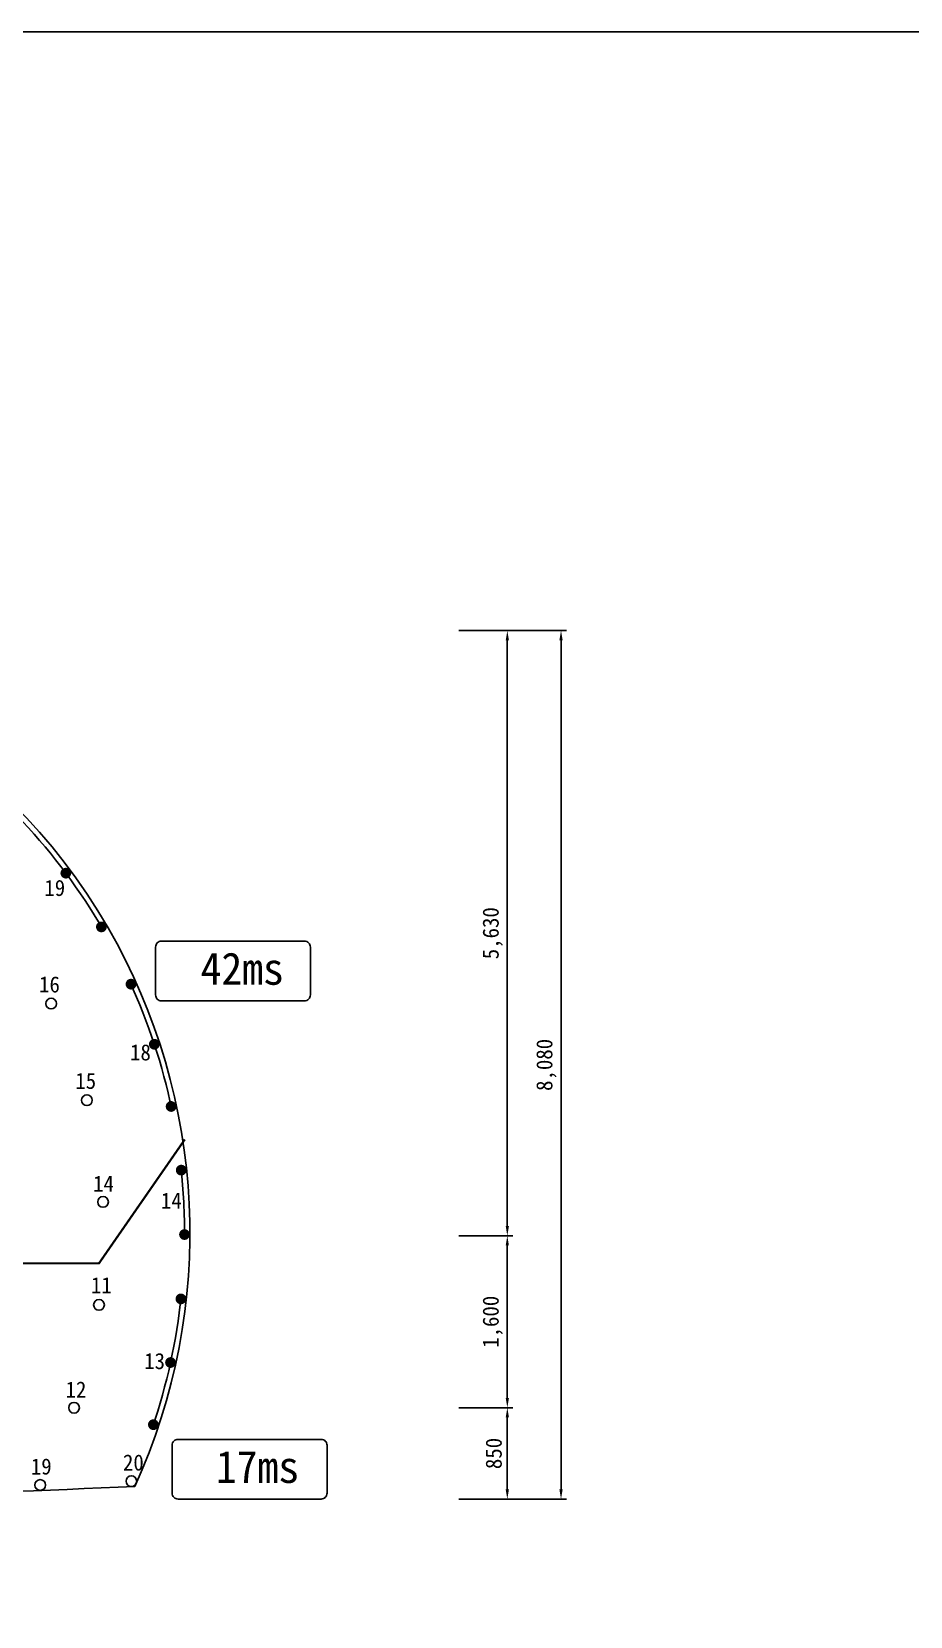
# Model space of a CAD drawing. Header units: millimetres. Extents: x -114429 to 52969, y -22900 to 28700.
# Drawn here: x 17927 to 26107, y -11842 to 2900 of the extents above; entities that cross this region are included whole.
import ezdxf
from ezdxf.enums import TextEntityAlignment as Align

# ---------------------------------------------------------------- set-up
doc = ezdxf.new("R2010")
doc.units = ezdxf.units.MM
doc.header["$LTSCALE"] = 500
doc.header["$PDMODE"] = 1
doc.linetypes.add('A-DASHD01', pattern=[0.75, 0.5, -0.25])
for name, color, linetype in [('CS-BLST', 4, 'Continuous'), ('CS-BLST-HIDL', 2, 'A-DASHD01'), ('CS-BLST-LIN3', 2, 'Continuous'), ('CS-BLST-TEX1', 6, 'Continuous'), ('CS-BLST-TEX2', 3, 'Continuous'), ('CS-DIMS', 1, 'Continuous'), ('CS-EXCV', 3, 'E-DIGLN01'), ('CS-TABL', 3, 'Continuous'), ('CX-PAPR', 2, 'Continuous')]:
    doc.layers.add(name, color=color, linetype=linetype)
doc.styles.add('굴림체', font='')
doc.styles.get('굴림체').set_extended_font_data('GulimChe')
doc.linetypes.add('E-DIGLN01', pattern='A,0.9,-0.2,[19,kscals.shx,S=0.1,R=180,X=0,Y=0],0.9', length=2)
doc.dimstyles.new('DIM01-50', dxfattribs={"dimscale": 50, "dimtxt": 3, "dimasz": 1.8, "dimexe": 1, "dimexo": 1, "dimgap": 1, "dimtad": 1, "dimdec": 0, "dimzin": 9, "dimdsep": 46, "dimlunit": 6, "dimtxsty": '굴림체', "dimcen": 2.5, "dimclrt": 3, "dimadec": 4, "dimazin": 0, "dimtfac": 1, "dimtdec": 0, "dimtmove": 2, "dimatfit": 3, "dimfxl": 1, "dimtolj": 1, "dimtzin": 0, "dimarcsym": 0})

# ---------------------------------------------------------------- blocks, each defined once
blk = doc.blocks.new('*D321')
at = {"layer": 'CS-DIMS', "color": 0, "lineweight": -2, "transparency": 16777216}
for p, q in [((21905, -9902), (22405, -9902)), ((22355, -10662), (22355, -9992)), ((21905, -10752), (22405, -10752))]:
    blk.add_line(p, q, dxfattribs=at)
at = {"layer": 'CS-DIMS', "color": 0, "transparency": 16777216}
for points in [[(22340, -9992), (22370, -9992), (22355, -9902)], [(22340, -10662), (22370, -10662), (22355, -10752)]]:
    blk.add_solid(points, dxfattribs=at)
at = {"layer": 'Defpoints', "color": 0, "transparency": 16777216}
for p in [(21855, -9902), (22355, -9902), (21855, -10752)]:
    blk.add_point(p, dxfattribs=at)
at = {"layer": 'CS-DIMS', "color": 3, "transparency": 16777216, "insert": (22229, -10327), "char_height": 150, "attachment_point": 5, "rotation": 90, "style": '굴림체'}
blk.add_mtext('\\A1;850', dxfattribs=at)
blk = doc.blocks.new('*D322')
at = {"layer": 'CS-DIMS', "color": 0, "lineweight": -2, "transparency": 16777216}
for p, q in [((22405, -2672), (22905, -2672)), ((22855, -10662), (22855, -2762)), ((22405, -10752), (22905, -10752))]:
    blk.add_line(p, q, dxfattribs=at)
at = {"layer": 'CS-DIMS', "color": 0, "transparency": 16777216}
for points in [[(22840, -2762), (22870, -2762), (22855, -2672)], [(22840, -10662), (22870, -10662), (22855, -10752)]]:
    blk.add_solid(points, dxfattribs=at)
at = {"layer": 'Defpoints', "color": 0, "transparency": 16777216}
for p in [(22355, -2672), (22855, -2672), (22355, -10752)]:
    blk.add_point(p, dxfattribs=at)
at = {"layer": 'CS-DIMS', "color": 3, "transparency": 16777216, "insert": (22719, -6712), "char_height": 150, "attachment_point": 5, "rotation": 90, "style": '굴림체'}
blk.add_mtext('\\A1;8,080', dxfattribs=at)
blk = doc.blocks.new('*D323')
at = {"layer": 'CS-DIMS', "color": 0, "lineweight": -2, "transparency": 16777216}
for p, q in [((21905, -8302), (22405, -8302)), ((22355, -9812), (22355, -8392)), ((21905, -9902), (22405, -9902))]:
    blk.add_line(p, q, dxfattribs=at)
at = {"layer": 'CS-DIMS', "color": 0, "transparency": 16777216}
for points in [[(22340, -8392), (22370, -8392), (22355, -8302)], [(22340, -9812), (22370, -9812), (22355, -9902)]]:
    blk.add_solid(points, dxfattribs=at)
at = {"layer": 'Defpoints', "color": 0, "transparency": 16777216}
for p in [(21855, -8302), (22355, -8302), (21855, -9902)]:
    blk.add_point(p, dxfattribs=at)
at = {"layer": 'CS-DIMS', "color": 3, "transparency": 16777216, "insert": (22219, -9102), "char_height": 150, "attachment_point": 5, "rotation": 90, "style": '굴림체'}
blk.add_mtext('\\A1;1,600', dxfattribs=at)
blk = doc.blocks.new('*D324')
at = {"layer": 'CS-DIMS', "color": 0, "lineweight": -2, "transparency": 16777216}
for p, q in [((21905, -2672), (22405, -2672)), ((22355, -8212), (22355, -2762)), ((21905, -8302), (22405, -8302))]:
    blk.add_line(p, q, dxfattribs=at)
at = {"layer": 'CS-DIMS', "color": 0, "transparency": 16777216}
for points in [[(22340, -2762), (22370, -2762), (22355, -2672)], [(22340, -8212), (22370, -8212), (22355, -8302)]]:
    blk.add_solid(points, dxfattribs=at)
at = {"layer": 'Defpoints', "color": 0, "transparency": 16777216}
for p in [(21855, -2672), (22355, -2672), (21855, -8302)]:
    blk.add_point(p, dxfattribs=at)
at = {"layer": 'CS-DIMS', "color": 3, "transparency": 16777216, "insert": (22219, -5487), "char_height": 150, "attachment_point": 5, "rotation": 90, "style": '굴림체'}
blk.add_mtext('\\A1;5,630', dxfattribs=at)

msp = doc.modelspace()

# ---------------------------------------------------------------- linework, layer by layer
at = {"layer": 'CS-BLST', "lineweight": 0, "const_width": 50}
for points in [[(18269.3, -4932.6, 1), (18220, -4924.2, 1)], [(18600, -5435.1, 1), (18551.9, -5421.4, 1)], [(18874.6, -5970.4, 1), (18828.2, -5951.6, 1)], [(19090.6, -6531.8, 1), (19046.5, -6508.2, 1)], [(19245.7, -7113, 1), (19204.4, -7084.9, 1)], [(19338.1, -7707.4, 1), (19300, -7675, 1)], [(19366.8, -8308.3, 1), (19332.4, -8272, 1)], [(19331.4, -8908.8, 1), (19301, -8869.1, 1)], [(19232.3, -9502.1, 1), (19206.3, -9459.4, 1)], [(19070.6, -10081.6, 1), (19049.3, -10036.3, 1)]]:
    msp.add_lwpolyline(points, format="xyb", close=True, dxfattribs=at)
at = {"layer": 'CS-BLST'}
for centre in [(18107.9, -6141.7), (18440.5, -7040.5), (18591, -7987.1), (18553.6, -8944.8), (18321.1, -9901.5), (18006.3, -10620.7), (18854.8, -10584.4)]:
    msp.add_circle(centre, 50, dxfattribs=at)
at = {"layer": 'CS-BLST-HIDL', "const_width": 20}
msp.add_lwpolyline([(15824.7, -8557.4), (18553.7, -8557.4), (19352.7, -7405.5)], dxfattribs=at)
at = {"layer": 'CS-BLST-LIN3', "flags": 128}
for points in [[(18588.6, -5449.8, 0.0570874), (17843.6, -4449.5, 0.0570874)], [(19230.2, -7123.4, 0.0555633), (18841, -5938.2)], [(19349.5, -8315.2, 0.0288713), (19316.4, -7666.4)], [(19052, -10082.7, 0.0555633), (19318.9, -8864.1, 0.0555633)]]:
    msp.add_lwpolyline(points, format="xyb", dxfattribs=at)
at = {"layer": 'CS-EXCV', "flags": 128}
msp.add_lwpolyline([(18887.8, -10632.9, 0.2424339), (18638.6, -5436.5, 0.2679492), (13849.5, -2671.5, 0.2679492), (9060.4, -5436.5, 0.2424339), (8811.2, -10632.9)], format="xyb", dxfattribs=at)
at = {"layer": 'CS-EXCV'}
msp.add_arc((13849.5, 96292.9), 107044.4, 267.302261, 272.697739, dxfattribs=at)
at = {"layer": 'CS-TABL'}
for points in [[(19080.1, -6061.3), (19080.1, -5615.9, -0.4142136), (19134.9, -5561), (20466.6, -5561, -0.4142136), (20521.5, -5615.9), (20521.5, -6061.3, -0.4142136), (20466.6, -6116.2), (19134.9, -6116.2, -0.4142136)], [(19234.9, -10695.8), (19234.9, -10250.4, -0.4142136), (19289.8, -10195.5), (20621.5, -10195.5, -0.4142136), (20676.3, -10250.4), (20676.3, -10695.8, -0.4142136), (20621.5, -10750.7), (19289.8, -10750.7, -0.4142136)]]:
    msp.add_lwpolyline(points, format="xyb", close=True, dxfattribs=at)
at = {"layer": 'CX-PAPR'}
msp.add_lwpolyline([(1250, -22900), (41050, -22900), (41050, 2900), (1250, 2900)], close=True, dxfattribs=at)

# ---------------------------------------------------------------- texts
at = {"layer": 'CS-BLST-TEX1', "style": '굴림체'}
for s, p in [(' 42ms', (19789.7, -5816)), ('  17ms', (19835.2, -10450.6))]:
    msp.add_text(s, height=300, dxfattribs=at).set_placement(p, align=Align.MIDDLE_CENTER)
at = {"layer": 'CS-BLST-TEX2', "style": '굴림체'}
for s, p in [('19', (18141.5, -5066.5)), ('16', (18092.2, -5964.6)), ('18', (18939.3, -6596.6)), ('15', (18429.8, -6861.3)), ('14', (18595.4, -7817.6)), ('11', (18575.5, -8761.2)), ('12', (18338.9, -9732.4))]:
    msp.add_text(s, height=150, dxfattribs=at).set_placement(p, align=Align.MIDDLE)
for s, rotation, p in [('14', 0, (19226.7, -7975.2)), ('13', 0, (19070.9, -9468.3)), ('19', 360, (18015.8, -10449.3, 0)), ('20', 360, (18873.3, -10412.3, 0))]:
    msp.add_text(s, height=150, rotation=rotation, dxfattribs=at).set_placement(p, align=Align.MIDDLE)

# ---------------------------------------------------------------- dimensions: what is measured, and where the dimension line sits
at = {"layer": 'CS-DIMS'}
for base, p1, p2, picture, middle in [((22355.4, -2671.5), (21855.4, -8301.5), (21855.4, -2671.5), '*D324', (22219.4, -5486.5)), ((22855.4, -2671.5), (22355.4, -10751.5), (22355.4, -2671.5), '*D322', (22719.4, -6711.5)), ((22355.4, -8301.5), (21855.4, -9901.5), (21855.4, -8301.5), '*D323', (22219.3, -9101.5)), ((22355.4, -9901.5), (21855.4, -10751.5), (21855.4, -9901.5), '*D321', (22228.7, -10326.5))]:
    dim = msp.add_linear_dim(base=base, p1=p1, p2=p2, angle=90, dimstyle='DIM01-50', dxfattribs=at)
    dim.commit()
    dim.dimension.update_dxf_attribs({"geometry": picture, "text_midpoint": middle})

doc.saveas('drawing.dxf')
